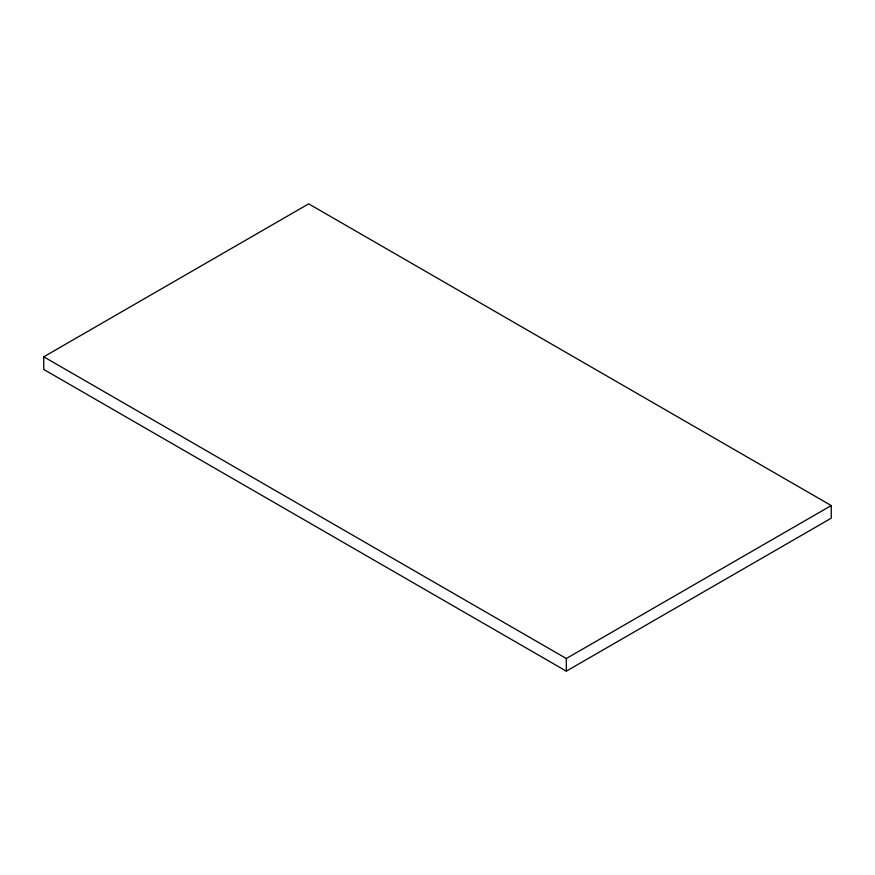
<?xml version="1.0" encoding="UTF-8"?>
<svg xmlns="http://www.w3.org/2000/svg" width="875" height="875" viewBox="0 0 875 875"><rect width="100%" height="100%" fill="white"/><g stroke="black" fill="none" stroke-linecap="round" stroke-linejoin="round"><path stroke-width="1.31" d="M43.75 356.814L308.678 203.853L831.25 505.553L831.25 518.186L566.322 671.147L43.75 369.447L43.75 356.814L566.322 658.514L831.25 505.553M566.322 658.514L566.322 671.147"/></g></svg>
